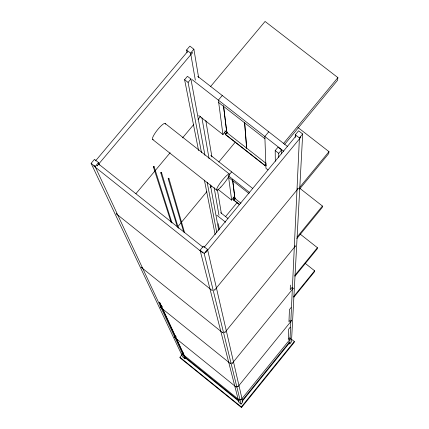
<?xml version="1.0" encoding="UTF-8"?>
<svg xmlns="http://www.w3.org/2000/svg" width="429" height="429" viewBox="0 0 429 429"><rect width="100%" height="100%" fill="white"/><g stroke="black" fill="none" stroke-linecap="round" stroke-linejoin="round"><path stroke-width="0.64" d="M230.255 363.486L160.124 306.998L160.328 306.515M281.558 153.909L281.574 149.898L278.04 147.136L275.198 150.579L275.316 161.288M160.773 172.721C161.749 171.53 161.486 173.976 160.778 172.769L177.418 227.204M295.227 137.446L295.324 134.77L298.6 130.802L302.686 133.982L291.468 341.79L289.779 343.876L288.524 342.868M236.395 386.744L236.1 387.001L174.233 337.049L174.458 336.577M290.39 285.103L290.213 289.709L292.09 287.403M289.779 343.876L299.415 137.956L302.686 133.982M291.704 339.409L294.305 341.489L294.246 342.326L241.5 407.55L180.309 358.054L179.928 357.271L182.052 354.681M305.239 263.374L314.618 270.79L314.505 271.75L293.833 297.195M300.08 234.019L317.401 247.683L317.272 248.793L294.911 276.271M299.86 188.347L322.42 206.038L322.249 207.464L296.847 238.567M297.86 127.424L328.973 151.646L328.743 153.544L299.581 189.092M210.505 86.631L265.068 21.45L337.891 77.611L337.569 80.25L284.679 144.342M212.253 290.326L212.167 289.988M222.833 332.454L222.544 332.641L222.764 332.159M236.089 386.996L236.347 386.545M224.651 332.261L224.935 332.395L295.302 246.166L294.964 246.107M239.334 400L239.618 399.544M232.309 363.256L293.2 288.358L292.873 287.929M237.918 386.808L291.597 320.597L291.253 320.184M205.748 252.461L300.718 137.35M214.65 290.068L298.166 188.551M230.47 363.02L230.228 363.438L230.529 363.256M182.298 353.212L182.046 353.7L239.334 400.01M174.807 336.1L175.037 335.81M290.117 320.361L288.958 321.793L289.436 309.577L291.06 307.577M290.17 327.289L288.674 329.14L288.267 339.57L289.698 337.8M240.728 399.651L241.018 399.833L290.706 338.46L290.326 338.283M242.112 400.643L289.151 342.514M242.09 401.48L289.548 342.825M241.055 404.102L242.755 401.994L207.523 249.431L203.426 246.166L200.075 250.225L238.953 402.402L241.055 404.102L204.172 253.496L200.075 250.225M241.5 407.55L241.35 406.955L294.305 341.489M293.667 296.589L314.618 270.79M294.75 275.515L317.401 247.683M99.587 164.999L98.482 162.553L94.466 159.357L91.109 163.342L182.77 356.971L184.851 358.649L185.875 357.4M297.125 237.012L322.42 206.038M299.678 187.36L328.973 151.646M204 247.512L295.876 136.122M204.172 253.496L207.523 249.431M218.291 189.586L231.644 200.139L234.684 196.461L232.641 179.853M239.42 204.633L233.703 200.118L235.301 197.957M233.703 200.118L235.323 198.16M227.306 131.928L225.381 134.561L265.267 165.862L266.044 164.656M283.322 143.72L337.891 77.611M265.267 165.862L266.05 164.913M225.498 216.677L236.985 202.751M278.743 157.363L278.732 153.346L281.574 149.898M218.806 161.996L235.387 142.02M177.799 226.689L206.848 191.645M210.264 187.521L211.545 185.977M228.823 175.311L231.66 171.884M268.742 131.805L264.859 136.492L265.964 168.307L268.045 169.943M198.702 115.519L222.941 134.545L226.533 130.223L223.552 105.979M225.381 134.561L227.338 132.207M161.095 306.156L162.2 306.789L161.122 305.78M135.907 193.71L170.147 152.74M182.556 137.886L193.763 124.474M197.967 119.45L200.616 116.275M222.265 95.495L218.377 100.15L222.941 134.545M192.224 53.003L97.131 165.9M198.589 150.622L184.604 79.687L187.452 76.298L190.926 79.011L204.949 155.309M201.507 152.697L188.079 82.406L190.926 79.011M187.071 52.638L186.594 50.005L189.881 46.107L193.887 49.228L198.638 77.633M95.495 160.896L187.618 51.523M184.851 358.649L95.125 166.543L98.482 162.553M195.334 80.153L190.599 53.126L193.887 49.228M239.661 399.721L239.355 400.01M182.363 353.485L182.078 353.711M293.184 288.385L292.857 288.256M174.576 336.829L174.238 337.06M160.467 306.815L160.167 307.019M291.57 320.613L291.237 320.452M176.04 336.867L175.273 336.325M176.051 336.84L174.839 335.768M231.998 363.1L232.25 363.256L231.944 362.864M237.65 386.652L237.923 386.797L237.548 386.416M160.644 305.4L160.961 305.652M186.594 50.005L190.599 53.126M295.324 134.77L299.415 137.956M197.656 76.276L287.612 146.546M192.197 79.676L283.73 151.249M218.699 102.558L264.934 138.723M184.604 79.687L188.079 82.406M275.198 150.579L278.732 153.346M224.71 130.931L266.168 163.454M224.185 132.641L225.761 133.88M265.186 164.811L266.243 165.637M225.343 134.288L265.256 165.605M210.789 155.443L252.67 188.433M165.117 123.429L229.284 173.997M228.941 176.212L249.426 192.364M228.641 177.488L249.034 193.565M233.081 197.013L240.932 203.217M232.99 198.466L234.566 199.71M233.682 199.919L239.398 204.44M152.697 139.532L216.742 190.16M220.613 212.655L227.944 218.458M216.779 215.197L225.681 222.254M182.545 352.472L183.73 353.534L182.942 352.965M98.509 163.937L202.933 247.147M91.109 163.342L95.125 166.543M94.021 166.168L202.622 252.767M116.436 213.926L212.006 290.401M141.656 267.653L222.533 332.631M184.663 356.767L238.771 400.514M184.861 357.577L238.974 401.329M179.928 357.271L241.35 406.955M240.631 399.437L241.034 399.828M290.336 338.036L290.685 338.406M224.582 331.966L224.941 332.373M214.57 289.731L214.859 290.101M294.986 245.71L295.286 246.112M96.906 165.406L97.233 165.825M205.604 252.054L205.872 252.445M154.075 166.618C152.772 165.959 153.957 168.12 154.108 166.661L171.997 222.951M168.206 178.732L168.667 178.92L168.924 178.496L184.55 232.588M159.341 302.161L161.872 307.62M162.72 309.443L175.944 337.955M176.501 339.173L183.537 354.338M159.754 302.381L185.055 357.084M153.394 166.892L171.176 222.506M161.497 172.522L178.426 228.292M168.929 178.523L168.511 178.191L168.168 178.609L183.709 232.014M204.413 180.175L215.165 234.69M207.153 182.261L216.817 232.845M210.387 184.904L218.726 230.282M218.318 223.675L219.385 229.542M201.909 117.728L209.062 158.596M214.141 187.596L218.988 215.283M205.818 120.565L211.899 156.896M217.428 189.924L221.402 213.706M228.416 175.799L231.644 200.139M223.488 105.813L226.78 132.556M232.588 179.687L234.894 198.45M244.664 122.571L246.702 148.182M244.568 122.496L246.611 148.112M153.319 139.522A10.178 2.113 -51.8 0 1 157.282 130.11A10.178 2.113 -51.8 0 1 165.396 124.212M300.514 136.915A2.284 0.445 39.6 0 1 300.488 137.446M94.316 166.2A2.284 0.515 -51.3 0 1 94.219 165.406M202.853 252.745A2.306 0.332 -51.4 0 1 202.917 252.07M191.977 52.29A2.268 0.434 40.5 0 1 192.095 52.998M297.93 188.127A2.006 0.343 39.4 0 1 297.908 188.588M116.742 213.899A2.011 0.397 -51.2 0 1 116.538 213.465M142.01 267.524A1.7 0.284 -51.1 0 1 141.833 267.149M220.871 187.065A10.242 1.646 -51.8 0 0 229.359 174.045A10.242 1.646 -51.8 0 0 218.779 185.113A10.242 1.646 -51.8 0 0 220.871 187.065"/></g></svg>
